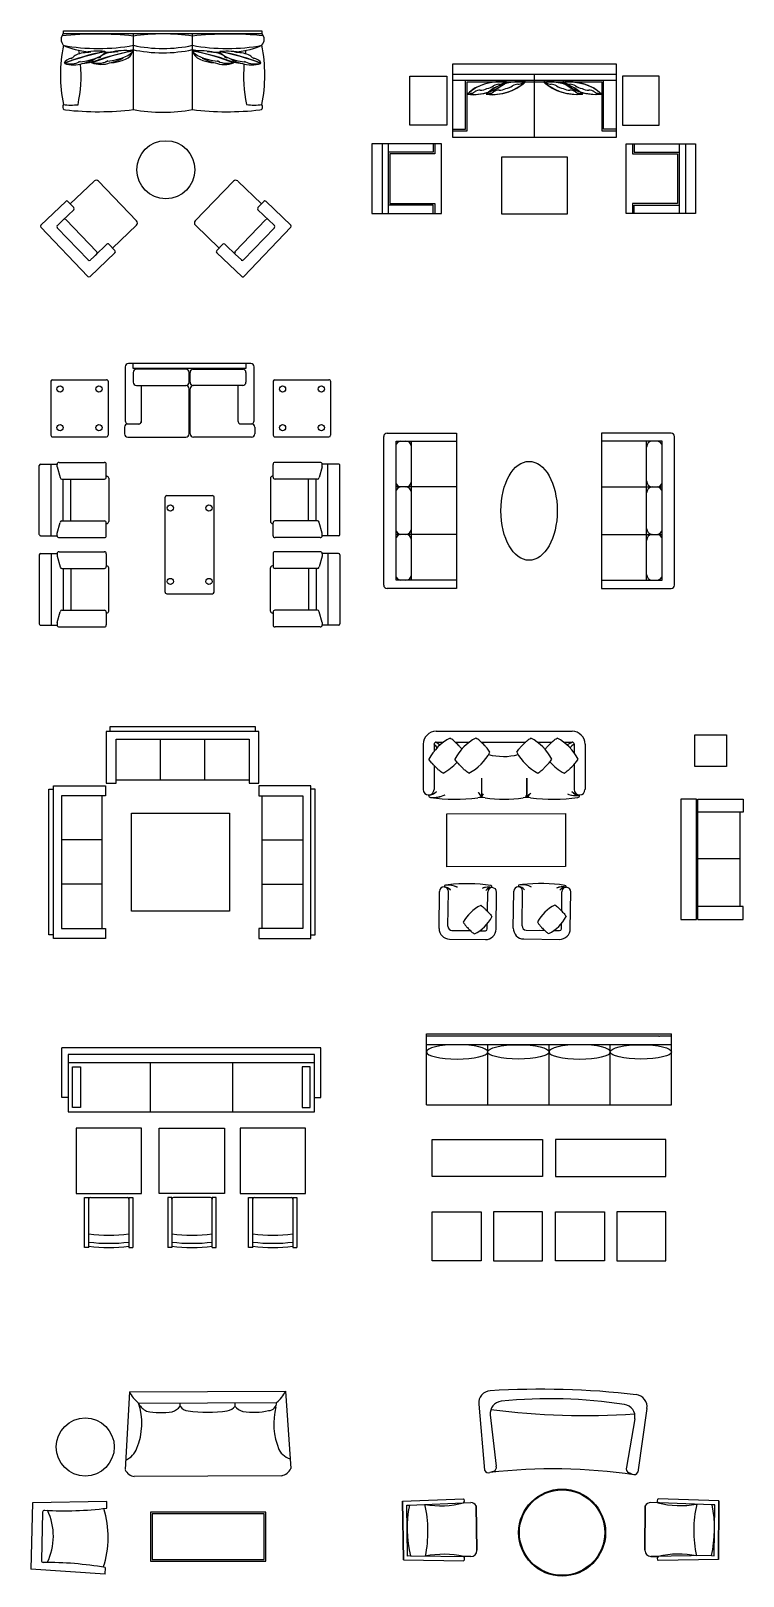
# Model space of a CAD drawing. Header units: inches. Extents: x 1459 to 26163, y -1346 to 19278.
# Drawn here: x 1459 to 10173, y 338 to 19237 of the extents above; entities that cross this region are included whole.
import ezdxf

# ---------------------------------------------------------------- set-up
doc = ezdxf.new("R2010")
doc.units = ezdxf.units.IN
doc.header["$MEASUREMENT"] = 0
doc.layers.add('freecads.com', color=7, linetype='Continuous')

msp = doc.modelspace()

# ---------------------------------------------------------------- linework, layer by layer
at = {"layer": 'freecads.com'}
for p, q in [((1856, 19237), (4286, 19237)), ((1856, 19207), (1856, 19237)), ((1856, 19207), (4286, 19207)), ((2713, 18274), (2713, 19207)), ((3435, 18274), (3435, 19207)), ((4286, 19237), (4286, 19207)), ((6621, 17933), (6621, 18833)), ((6621, 18833), (8621, 18833)), ((8621, 18833), (8621, 17933)), ((6096, 18083), (6096, 18683)), ((6096, 18683), (6546, 18683)), ((6546, 18683), (6546, 18083)), ((6621, 18708), (8621, 18708)), ((6885, 18535), (6825, 18489)), ((7003, 18584), (6885, 18535)), ((7077, 18603), (7003, 18584)), ((7117, 18535), (7057, 18489)), ((7074, 18491), (7142, 18525)), ((7202, 18623), (7077, 18603)), ((7235, 18584), (7117, 18535)), ((7142, 18525), (7252, 18586)), ((7277, 18612), (7202, 18623)), ((7308, 18603), (7235, 18584)), ((7252, 18586), (7277, 18612)), ((7305, 18491), (7374, 18525)), ((7434, 18623), (7308, 18603)), ((7374, 18525), (7483, 18586)), ((7509, 18612), (7434, 18623)), ((7483, 18586), (7509, 18612)), ((9146, 18683), (8696, 18683)), ((8696, 18683), (8696, 18083)), ((9146, 18683), (8696, 18683)), ((8696, 18683), (8696, 18083)), ((9146, 18083), (9146, 18683)), ((9146, 18083), (9146, 18683)), ((6825, 18489), (6800, 18463)), ((6800, 18463), (6875, 18453)), ((6800, 18463), (6800, 18463)), ((6875, 18453), (7000, 18472)), ((7000, 18472), (7074, 18491)), ((7057, 18489), (7031, 18463)), ((7031, 18463), (7106, 18453)), ((7031, 18463), (7031, 18463)), ((7106, 18453), (7232, 18472)), ((7232, 18472), (7305, 18491)), ((6546, 18083), (6096, 18083)), ((8696, 18083), (9146, 18083)), ((8696, 18083), (9146, 18083)), ((6481, 17855), (5631, 17855)), ((5631, 17855), (5631, 17005)), ((6481, 17855), (5631, 17855)), ((5631, 17855), (5631, 17005)), ((5756, 17855), (5756, 17005)), ((6481, 17005), (6481, 17855)), ((6481, 17005), (6481, 17855)), ((8621, 17933), (6621, 17933)), ((8741, 17005), (8741, 17855)), ((8741, 17855), (9591, 17855)), ((9466, 17855), (9466, 17005)), ((9591, 17855), (9591, 17005)), ((7222, 16996), (7222, 17696)), ((7222, 17696), (8022, 17696)), ((8022, 17696), (8022, 16996)), ((1940, 17121), (2232, 17401)), ((2751, 16914), (2285, 17400)), ((3469, 16914), (3936, 17400)), ((4280, 17121), (3989, 17401)), ((1581, 16860), (1885, 17152)), ((1847, 16918), (1984, 17049)), ((1984, 17075), (1911, 17152)), ((4236, 17075), (4310, 17152)), ((4374, 16918), (4237, 17049)), ((4640, 16860), (4336, 17152)), ((2157, 16233), (1580, 16835)), ((2161, 16435), (1782, 16830)), ((1783, 16856), (1859, 16930)), ((2264, 16534), (1885, 16929)), ((2458, 16581), (2750, 16860)), ((3762, 16581), (3471, 16860)), ((3956, 16534), (4335, 16929)), ((4060, 16435), (4438, 16830)), ((4064, 16233), (4641, 16835)), ((4438, 16856), (4361, 16930)), ((5631, 17005), (6481, 17005)), ((5631, 17005), (6481, 17005)), ((8022, 16996), (7222, 16996)), ((9591, 17005), (8741, 17005)), ((2183, 16232), (2487, 16524)), ((2187, 16435), (2264, 16508)), ((2245, 16490), (2388, 16627)), ((2488, 16550), (2414, 16627)), ((3733, 16550), (3807, 16627)), ((4038, 16232), (3734, 16524)), ((3976, 16490), (3832, 16627)), ((4034, 16435), (3957, 16508)), ((2612, 15129), (2612, 14469)), ((4150, 15169), (2652, 15169)), ((2712, 15109), (2712, 15169)), ((4090, 15169), (4090, 15109)), ((4190, 14469), (4190, 15129)), ((1704, 14951), (1704, 14291)), ((1724, 14971), (2384, 14971)), ((2404, 14951), (2404, 14291)), ((4090, 15109), (2712, 15109)), ((2712, 15059), (2712, 14939)), ((3355, 15099), (2752, 15099)), ((3395, 14939), (3395, 15059)), ((3406, 14939), (3406, 15059)), ((3446, 15099), (4050, 15099)), ((4090, 15059), (4090, 14939)), ((4425, 14951), (4425, 14291)), ((4445, 14971), (5105, 14971)), ((5125, 14951), (5125, 14291)), ((2752, 14899), (3355, 14899)), ((2812, 14469), (2812, 14899)), ((3396, 14309), (3396, 14859)), ((3407, 14309), (3407, 14859)), ((4050, 14899), (3446, 14899)), ((3990, 14899), (3990, 14469)), ((2606, 14389), (2606, 14309)), ((2652, 14429), (2772, 14429)), ((4030, 14429), (4150, 14429)), ((4197, 14389), (4197, 14309)), ((1724, 14271), (2384, 14271)), ((2646, 14269), (3356, 14269)), ((4157, 14269), (3447, 14269)), ((4445, 14271), (5105, 14271)), ((5776, 12457), (5776, 14277)), ((5816, 14317), (6666, 14317)), ((5926, 12517), (5926, 14220)), ((5926, 14220), (6666, 14220)), ((6116, 12517), (6116, 14220)), ((6666, 14317), (6666, 12417)), ((9292, 14317), (8442, 14317)), ((8442, 14317), (8442, 12417)), ((9182, 14220), (8442, 14220)), ((8992, 12517), (8992, 14220)), ((9182, 12517), (9182, 14220)), ((9332, 12457), (9332, 14277)), ((1562, 13078), (1562, 13923)), ((1578, 13939), (1780, 13939)), ((1709, 13062), (1709, 13939)), ((1780, 13904), (1780, 13935)), ((1780, 13904), (1816, 13773)), ((1804, 13959), (2358, 13959)), ((2381, 13779), (2381, 13935)), ((4422, 13779), (4422, 13935)), ((4999, 13959), (4444, 13959)), ((5023, 13904), (4987, 13773)), ((5224, 13939), (5022, 13939)), ((5023, 13904), (5023, 13935)), ((5094, 13062), (5094, 13939)), ((5240, 13078), (5240, 13923)), ((1839, 13755), (2358, 13755)), ((1853, 13244), (1853, 13755)), ((1946, 13244), (1946, 13755)), ((2381, 13789), (2390, 13789)), ((2412, 13765), (2412, 13236)), ((4390, 13765), (4390, 13236)), ((4422, 13789), (4412, 13789)), ((4964, 13755), (4444, 13755)), ((4857, 13244), (4857, 13755)), ((4950, 13244), (4950, 13755)), ((6666, 13659), (5926, 13659)), ((8442, 13659), (9182, 13659)), ((3101, 12373), (3101, 13533)), ((3121, 13553), (3681, 13553)), ((3701, 12373), (3701, 13533)), ((1839, 13244), (2358, 13244)), ((4964, 13244), (4444, 13244)), ((1578, 13062), (1780, 13062)), ((1780, 13095), (1816, 13226)), ((1780, 13062), (1780, 13095)), ((1780, 13063), (1780, 13095)), ((2381, 13063), (2381, 13220)), ((2381, 13212), (2388, 13212)), ((4422, 13212), (4414, 13212)), ((4422, 13063), (4422, 13220)), ((5023, 13095), (4987, 13226)), ((5023, 13062), (5023, 13095)), ((5023, 13063), (5023, 13095)), ((5224, 13062), (5023, 13062)), ((6666, 13079), (5926, 13079)), ((8442, 13079), (9182, 13079)), ((1804, 13039), (2358, 13039)), ((1804, 12867), (2358, 12867)), ((4999, 13039), (4444, 13039)), ((4999, 12867), (4444, 12867)), ((1562, 12828), (1562, 11983)), ((1578, 12844), (1780, 12844)), ((1709, 12844), (1709, 11967)), ((1780, 12844), (1780, 12811)), ((1780, 12843), (1780, 12811)), ((1780, 12811), (1816, 12680)), ((2381, 12843), (2381, 12686)), ((2381, 12694), (2388, 12694)), ((2412, 12140), (2412, 12670)), ((4390, 12140), (4390, 12670)), ((4422, 12694), (4414, 12694)), ((4422, 12843), (4422, 12686)), ((5023, 12811), (4987, 12680)), ((5023, 12844), (5023, 12811)), ((5224, 12844), (5023, 12844)), ((5023, 12843), (5023, 12811)), ((5094, 12844), (5094, 11967)), ((5240, 12828), (5240, 11983)), ((1839, 12662), (2358, 12662)), ((1853, 12662), (1853, 12151)), ((1946, 12662), (1946, 12151)), ((4964, 12662), (4444, 12662)), ((4857, 12662), (4857, 12151)), ((4950, 12662), (4950, 12151)), ((6666, 12517), (5926, 12517)), ((8442, 12517), (9182, 12517)), ((3121, 12353), (3681, 12353)), ((6666, 12417), (5816, 12417)), ((8442, 12417), (9292, 12417)), ((1780, 12002), (1816, 12133)), ((1839, 12151), (2358, 12151)), ((2381, 12127), (2381, 11971)), ((2381, 12117), (2390, 12117)), ((4422, 12117), (4412, 12117)), ((4422, 12127), (4422, 11971)), ((4964, 12151), (4444, 12151)), ((5023, 12002), (4987, 12133)), ((1578, 11967), (1780, 11967)), ((1780, 12002), (1780, 11971)), ((1804, 11947), (2358, 11947)), ((4999, 11947), (4444, 11947)), ((5224, 11967), (5022, 11967)), ((5023, 12002), (5023, 11971)), ((2382, 10670), (2382, 10036)), ((4249, 10670), (2382, 10670)), ((4206, 10726), (2425, 10726)), ((2425, 10726), (2425, 10670)), ((4206, 10670), (4206, 10726)), ((4249, 10036), (4249, 10670)), ((6418, 10671), (8080, 10671)), ((9581, 10628), (9970, 10628)), ((9581, 10240), (9581, 10628)), ((9970, 10628), (9970, 10240)), ((2503, 10036), (2503, 10574)), ((2503, 10574), (4128, 10574)), ((3045, 10074), (3045, 10574)), ((3587, 10074), (3587, 10574)), ((4128, 10574), (4128, 10036)), ((6259, 10512), (6259, 9958)), ((6392, 10512), (6392, 10425)), ((6418, 10538), (6509, 10538)), ((6649, 10538), (6826, 10538)), ((6966, 10538), (7513, 10538)), ((6971, 10538), (6971, 10533)), ((6971, 10533), (6971, 10538)), ((7653, 10538), (7836, 10538)), ((7975, 10538), (8080, 10538)), ((8106, 10512), (8106, 10407)), ((8239, 10512), (8239, 9958)), ((6392, 10254), (6392, 9958)), ((8106, 10268), (8106, 9958)), ((9970, 10240), (9581, 10240)), ((2382, 10036), (2503, 10036)), ((4128, 10074), (2503, 10074)), ((4128, 10036), (4249, 10036)), ((6971, 10097), (6971, 9865)), ((6971, 10097), (6974, 9893)), ((7527, 10097), (7527, 9862)), ((7528, 9888), (7527, 10097)), ((1680, 8180), (1680, 9961)), ((1680, 9961), (1736, 9961)), ((1736, 10004), (2370, 10004)), ((1736, 8137), (1736, 10004)), ((2370, 9883), (1832, 9883)), ((1832, 9883), (1832, 8258)), ((2332, 8258), (2332, 9883)), ((2370, 10004), (2370, 9883)), ((4883, 10004), (4248, 10004)), ((4248, 10004), (4248, 9883)), ((4248, 9883), (4787, 9883)), ((4287, 8258), (4287, 9883)), ((4787, 9883), (4787, 8258)), ((4883, 8137), (4883, 10004)), ((4939, 9961), (4883, 9961)), ((4939, 8180), (4939, 9961)), ((6325, 9892), (6325, 9888)), ((6325, 9892), (6325, 9888)), ((6933, 9923), (6936, 9918)), ((6974, 9893), (6972, 9867)), ((7527, 9862), (7528, 9888)), ((7531, 9865), (7527, 9862)), ((8172, 9892), (8172, 9888)), ((9604, 9842), (9409, 9842)), ((9409, 9842), (9409, 8369)), ((9604, 8369), (9604, 9842)), ((9618, 8369), (9618, 9842)), ((9618, 9842), (10173, 9842)), ((10173, 9842), (10173, 9682)), ((2690, 8470), (2690, 9670)), ((2690, 9670), (3890, 9670)), ((3890, 9670), (3890, 8470)), ((6548, 9663), (7998, 9666)), ((6548, 9013), (6548, 9663)), ((7998, 9666), (7998, 9016)), ((10173, 9682), (9618, 9682)), ((10138, 8529), (10138, 9682)), ((2332, 9341), (1832, 9341)), ((4287, 9341), (4787, 9341)), ((10138, 9112), (9618, 9112)), ((7998, 9016), (6548, 9013)), ((2332, 8799), (1832, 8799)), ((4287, 8799), (4787, 8799)), ((6453, 8260), (6459, 8712)), ((6514, 8766), (6514, 8769)), ((6514, 8766), (6514, 8769)), ((6562, 8286), (6568, 8711)), ((6644, 8776), (6645, 8776)), ((7045, 8468), (7048, 8705)), ((7103, 8758), (7103, 8761)), ((7151, 8250), (7157, 8703)), ((7360, 8263), (7366, 8716)), ((7421, 8770), (7421, 8773)), ((7421, 8770), (7421, 8773)), ((7469, 8290), (7475, 8715)), ((7551, 8779), (7552, 8780)), ((7953, 8472), (7956, 8708)), ((8011, 8762), (8011, 8765)), ((8058, 8254), (8064, 8707)), ((10173, 8529), (9618, 8529)), ((10173, 8369), (10173, 8529)), ((3890, 8470), (2690, 8470)), ((7042, 8252), (7043, 8316)), ((7950, 8256), (7951, 8320)), ((9409, 8369), (9604, 8369)), ((9618, 8369), (10173, 8369)), ((1736, 8180), (1680, 8180)), ((2370, 8137), (1736, 8137)), ((1832, 8258), (2370, 8258)), ((2370, 8258), (2370, 8137)), ((4787, 8258), (4248, 8258)), ((4248, 8258), (4248, 8137)), ((4248, 8137), (4883, 8137)), ((4883, 8180), (4939, 8180)), ((6582, 8128), (7019, 8122)), ((6611, 8236), (6837, 8233)), ((6772, 8234), (6837, 8233)), ((6951, 8231), (7020, 8230)), ((7489, 8131), (7926, 8125)), ((7519, 8239), (7745, 8236)), ((7679, 8237), (7745, 8236)), ((7859, 8235), (7927, 8234)), ((6298, 6972), (9298, 6972)), ((6298, 6972), (9278, 6972)), ((6298, 6102), (6298, 6972)), ((9143, 6942), (6298, 6942)), ((6298, 6942), (6303, 6942)), ((6298, 6942), (6303, 6942)), ((6298, 6102), (6298, 6942)), ((9298, 6837), (6298, 6837)), ((9143, 6942), (6303, 6942)), ((9143, 6837), (6303, 6837)), ((7048, 6102), (7048, 6837)), ((7798, 6102), (7798, 6837)), ((8548, 6102), (8548, 6837)), ((9143, 6942), (9148, 6942)), ((9143, 6942), (9148, 6942)), ((9298, 6942), (9148, 6942)), ((9298, 6942), (9148, 6942)), ((9298, 6102), (9298, 6972)), ((9298, 6102), (9298, 6942)), ((5007, 6798), (1837, 6798)), ((1837, 6193), (1837, 6798)), ((4927, 6718), (1917, 6718)), ((1917, 6718), (1917, 6018)), ((1917, 6618), (4927, 6618)), ((2920, 6618), (2920, 6018)), ((3924, 6618), (3924, 6018)), ((4927, 6018), (4927, 6718)), ((5007, 6193), (5007, 6798)), ((1967, 6068), (1967, 6568)), ((1967, 6568), (2067, 6568)), ((2067, 6568), (2067, 6068)), ((4777, 6568), (4777, 6068)), ((4877, 6568), (4777, 6568)), ((4877, 6068), (4877, 6568)), ((1917, 6193), (1837, 6193)), ((2067, 6068), (1967, 6068)), ((4777, 6068), (4877, 6068)), ((4927, 6193), (5007, 6193)), ((6298, 6102), (9298, 6102)), ((6303, 6102), (6298, 6102)), ((6303, 6102), (6298, 6102)), ((6303, 6102), (9143, 6102)), ((1917, 6018), (4927, 6018)), ((2812, 5818), (2012, 5818)), ((2012, 5818), (2012, 5018)), ((2812, 5018), (2812, 5818)), ((3029, 5818), (3829, 5818)), ((3029, 5018), (3029, 5818)), ((3829, 5818), (3829, 5018)), ((4819, 5818), (4019, 5818)), ((4019, 5818), (4019, 5018)), ((4819, 5018), (4819, 5818)), ((2012, 5018), (2812, 5018)), ((2116, 4358), (2116, 4968)), ((2116, 4968), (2166, 4968)), ((2166, 4968), (2166, 4949)), ((2166, 4358), (2166, 4968)), ((2187, 4968), (2635, 4968)), ((2656, 4949), (2656, 4968)), ((2656, 4968), (2656, 4358)), ((2656, 4968), (2706, 4968)), ((2706, 4968), (2706, 4358)), ((3829, 5018), (3029, 5018)), ((3135, 4968), (3135, 4358)), ((3185, 4968), (3135, 4968)), ((3185, 4949), (3185, 4968)), ((3185, 4968), (3185, 4358)), ((3654, 4968), (3206, 4968)), ((3675, 4968), (3675, 4949)), ((3675, 4358), (3675, 4968)), ((3725, 4968), (3675, 4968)), ((3725, 4358), (3725, 4968)), ((4019, 5018), (4819, 5018)), ((4123, 4358), (4123, 4968)), ((4123, 4968), (4173, 4968)), ((4173, 4968), (4173, 4949)), ((4173, 4358), (4173, 4968)), ((4193, 4968), (4642, 4968)), ((4663, 4949), (4663, 4968)), ((4663, 4968), (4663, 4358)), ((4663, 4968), (4713, 4968)), ((4713, 4968), (4713, 4358)), ((6369, 4793), (6969, 4793)), ((6369, 4193), (6369, 4793)), ((6969, 4793), (6969, 4193)), ((7119, 4793), (7119, 4193)), ((7719, 4793), (7119, 4793)), ((7719, 4193), (7719, 4793)), ((7877, 4793), (8477, 4793)), ((7877, 4193), (7877, 4793)), ((8477, 4793), (8477, 4193)), ((8627, 4793), (8627, 4193)), ((9227, 4793), (8627, 4793)), ((9227, 4193), (9227, 4793)), ((2166, 4358), (2116, 4358)), ((2656, 4358), (2706, 4358)), ((3185, 4358), (3135, 4358)), ((3675, 4358), (3725, 4358)), ((4173, 4358), (4123, 4358)), ((4663, 4358), (4713, 4358)), ((6969, 4193), (6369, 4193)), ((7119, 4193), (7719, 4193)), ((8477, 4193), (7877, 4193)), ((8627, 4193), (9227, 4193)), ((2664, 2593), (2612, 1640)), ((2664, 2593), (4576, 2601)), ((2775, 2455), (4465, 2462)), ((4576, 2601), (4639, 1653)), ((6938, 2441), (7010, 1634)), ((7080, 2310), (7152, 1684)), ((8996, 2387), (8884, 1608)), ((8848, 2262), (8745, 1669)), ((4528, 1565), (2718, 1558)), ((7119, 1618), (7073, 1605)), ((1479, 1234), (1459, 422)), ((2390, 1250), (1479, 1234)), ((2388, 1169), (2390, 1250)), ((6007, 1254), (6751, 1284)), ((6017, 535), (6007, 1254)), ((6007, 1254), (6017, 535)), ((6067, 583), (6058, 1207)), ((6058, 1207), (6089, 1207)), ((6089, 1207), (6841, 1238)), ((6908, 1199), (6916, 654)), ((6916, 654), (6908, 1199)), ((8976, 1199), (8971, 654)), ((8971, 654), (8976, 1199)), ((9795, 1211), (9043, 1238)), ((9877, 1258), (9133, 1285)), ((9826, 1211), (9795, 1211)), ((9820, 587), (9826, 1211)), ((9870, 539), (9877, 1258)), ((9877, 1258), (9870, 539)), ((1601, 1120), (1587, 530)), ((4332, 1121), (2922, 1121)), ((2922, 1121), (2922, 521)), ((4312, 1101), (2942, 1101)), ((2942, 1101), (2942, 541)), ((4312, 541), (4312, 1101)), ((4332, 521), (4332, 1121)), ((6102, 584), (6067, 583)), ((6102, 584), (6843, 576)), ((6842, 577), (6755, 576)), ((9785, 588), (9044, 576)), ((9045, 578), (9133, 577)), ((9785, 588), (9820, 587)), ((2368, 361), (1459, 422)), ((2368, 361), (2370, 442)), ((2922, 521), (4332, 521)), ((2942, 541), (4312, 541)), ((6017, 535), (6754, 526)), ((9870, 539), (9134, 527))]:
    msp.add_line(p, q, dxfattribs=at)
at = {"layer": 'freecads.com', "extrusion": (0, 0, -1)}
for p, q in [((6621, 17933), (6621, 18833)), ((6621, 18833), (8621, 18833)), ((8621, 18833), (8621, 17933)), ((6096, 18083), (6096, 18683)), ((6096, 18683), (6546, 18683)), ((6546, 18683), (6546, 18083)), ((7732, 18612), (7808, 18623)), ((7758, 18586), (7732, 18612)), ((7867, 18525), (7758, 18586)), ((7808, 18623), (7933, 18603)), ((7936, 18491), (7867, 18525)), ((7933, 18603), (8006, 18584)), ((7964, 18612), (8039, 18623)), ((7989, 18586), (7964, 18612)), ((8099, 18525), (7989, 18586)), ((8006, 18584), (8124, 18535)), ((8039, 18623), (8164, 18603)), ((8167, 18491), (8099, 18525)), ((8124, 18535), (8185, 18489)), ((8164, 18603), (8238, 18584)), ((8238, 18584), (8356, 18535)), ((8356, 18535), (8416, 18489)), ((8009, 18472), (7936, 18491)), ((8135, 18453), (8009, 18472)), ((8210, 18463), (8135, 18453)), ((8241, 18472), (8167, 18491)), ((8185, 18489), (8210, 18463)), ((8210, 18463), (8210, 18463)), ((8366, 18453), (8241, 18472)), ((8441, 18463), (8366, 18453)), ((8416, 18489), (8441, 18463)), ((8441, 18463), (8441, 18463)), ((6546, 18083), (6096, 18083)), ((8621, 17933), (6621, 17933)), ((8741, 17005), (8741, 17855)), ((8741, 17855), (9591, 17855)), ((9591, 17855), (9591, 17005)), ((9591, 17005), (8741, 17005))]:
    msp.add_line(p, q, dxfattribs=at)
at = {"layer": 'freecads.com', "ltscale": 150}
for p, q in [((6621, 18633), (8621, 18633)), ((6776, 18033), (6776, 18633)), ((6796, 18013), (6796, 18613)), ((6796, 18613), (8446, 18613)), ((7621, 17933), (7621, 18708)), ((8446, 18613), (8446, 18013)), ((8466, 18033), (8466, 18633)), ((6621, 18033), (6776, 18033)), ((6621, 18013), (6796, 18013)), ((8446, 18013), (8621, 18013)), ((8621, 18033), (8466, 18033)), ((5831, 17855), (5831, 17005)), ((6381, 17855), (6381, 17755)), ((6401, 17855), (6401, 17735)), ((8821, 17855), (8821, 17735)), ((8841, 17855), (8841, 17755)), ((9391, 17855), (9391, 17005)), ((6381, 17755), (5831, 17755)), ((6401, 17735), (5851, 17735)), ((5851, 17735), (5851, 17125)), ((8821, 17735), (9371, 17735)), ((8841, 17755), (9391, 17755)), ((9371, 17735), (9371, 17125)), ((6381, 17105), (5831, 17105)), ((5851, 17125), (6401, 17125)), ((6381, 17005), (6381, 17105)), ((6401, 17125), (6401, 17005)), ((9371, 17125), (8821, 17125)), ((8821, 17125), (8821, 17005)), ((8841, 17005), (8841, 17105)), ((8841, 17105), (9391, 17105))]:
    msp.add_line(p, q, dxfattribs=at)
at = {"layer": 'freecads.com', "ltscale": 5}
for p, q in [((7222, 17696), (8022, 17696)), ((7222, 16996), (7222, 17696)), ((8022, 17696), (8022, 16996)), ((8022, 16996), (7222, 16996))]:
    msp.add_line(p, q, dxfattribs=at)
at = {"layer": 'freecads.com', "ltscale": 0.3}
for p, q in [((6369, 5677), (7719, 5677)), ((6369, 5227), (6369, 5677)), ((7719, 5677), (7719, 5227)), ((7877, 5677), (7877, 5227)), ((9227, 5677), (7877, 5677)), ((9227, 5227), (9227, 5677)), ((7719, 5227), (6369, 5227)), ((7877, 5227), (9227, 5227))]:
    msp.add_line(p, q, dxfattribs=at)
at = {"layer": 'freecads.com'}
for points in [[(6887, 8192, 0.15196), (7100, 8400, 0.15196)], [(7794, 8196, 0.15196), (8008, 8404, 0.15196)]]:
    msp.add_lwpolyline(points, format="xyb", dxfattribs=at)
at = {"layer": 'freecads.com', "flags": 128}
for points in [[(3958, 2417), (3958, 2459)], [(3285, 2415), (3285, 2457)]]:
    msp.add_lwpolyline(points, dxfattribs=at)
at = {"layer": 'freecads.com'}
for centre, radius in [((3110, 17539), 355), ((1816, 14856), 38), ((2291, 14856), 38), ((4538, 14856), 38), ((5013, 14856), 38), ((1816, 14385), 38), ((2291, 14385), 38), ((4538, 14385), 38), ((5013, 14385), 38), ((3166, 13402), 38), ((3637, 13402), 38), ((3166, 12503), 38), ((3637, 12503), 38), ((2124, 1917), 355), ((7958, 870), 532), ((7958, 870), 522)]:
    msp.add_circle(centre, radius, dxfattribs=at)
for centre, radius, start, end in [((7198, 18025), 592, 82.3205, 132.2678), ((6876, 19051), 592, 262.5652, 312.5126), ((6961, 18666), 154, 268.2596, 300.4389), ((7430, 18025), 592, 82.3205, 132.2678), ((7108, 19051), 592, 262.5652, 312.5126), ((7026, 18687), 154, 274.6855, 306.8649), ((7189, 18457), 128, 91.3491, 123.484), ((7188, 18678), 93.4, 268.7508, 306.0823), ((7192, 18666), 154, 268.2596, 300.4389), ((7266, 18584), 29.7, 73.7058, 141.1273), ((7258, 18687), 154, 274.6855, 306.8649), ((7421, 18457), 128, 91.3491, 123.484), ((7420, 18678), 93.4, 268.7508, 306.0823), ((7498, 18584), 29.7, 73.7058, 141.1273), ((7812, 18025), 592, 47.7322, 97.6795), ((8133, 19051), 592, 227.4874, 277.4348), ((7743, 18584), 29.7, 38.8727, 106.2942), ((7821, 18678), 93.4, 233.9177, 271.2492), ((7820, 18457), 128, 56.516, 88.6509), ((7983, 18687), 154, 233.1351, 265.3145), ((8043, 18025), 592, 47.7322, 97.6795), ((8365, 19051), 592, 227.4874, 277.4348), ((7975, 18584), 29.7, 38.8727, 106.2942), ((8049, 18666), 154, 239.5611, 271.7404), ((8053, 18678), 93.4, 233.9177, 271.2492), ((8052, 18457), 128, 56.516, 88.6509), ((8215, 18687), 154, 233.1351, 265.3145), ((8280, 18666), 154, 239.5611, 271.7404), ((6823, 18444), 29.7, 73.9971, 141.4187), ((6833, 18566), 93.4, 269.0421, 306.3737), ((6960, 18384), 128, 91.6405, 123.7753), ((7055, 18444), 29.7, 73.9971, 141.4187), ((7065, 18566), 93.4, 269.0421, 306.3737), ((7191, 18384), 128, 91.6405, 123.7753), ((8050, 18384), 128, 56.2247, 88.3595), ((8176, 18566), 93.4, 233.6263, 270.9579), ((8186, 18444), 29.7, 38.5813, 106.0029), ((8281, 18384), 128, 56.2247, 88.3595), ((8408, 18566), 93.4, 233.6263, 270.9579), ((8418, 18444), 29.7, 38.5813, 106.0029), ((2258, 17374), 37.6, 43.7938, 133.7938), ((3963, 17374), 37.6, 46.2062, 136.2062), ((1898, 17139), 18.3, 43.7938, 133.7938), ((1971, 17062), 18.3, 313.7938, 43.7938), ((4249, 17062), 18.3, 136.2062, 226.2062), ((4323, 17139), 18.3, 46.2062, 136.2062), ((1593, 16847), 18.3, 133.7938, 223.7938), ((1795, 16843), 18.3, 133.7938, 223.7938), ((1872, 16916), 18.3, 43.7938, 133.7938), ((2724, 16888), 37.6, 313.7938, 43.7938), ((3497, 16888), 37.6, 136.2062, 226.2062), ((4349, 16916), 18.3, 46.2062, 136.2062), ((4425, 16843), 18.3, 316.2062, 46.2062), ((4627, 16847), 18.3, 316.2062, 46.2062), ((2401, 16614), 18.3, 43.7938, 133.7938), ((3820, 16614), 18.3, 46.2062, 136.2062), ((2251, 16521), 18.3, 313.7938, 43.7938), ((2474, 16537), 18.3, 313.7938, 43.7938), ((3746, 16537), 18.3, 136.2062, 226.2062), ((3970, 16521), 18.3, 136.2062, 226.2062), ((2174, 16448), 18.3, 223.7938, 313.7938), ((4046, 16448), 18.3, 226.2062, 316.2062), ((2170, 16246), 18.3, 223.7938, 313.7938), ((4051, 16246), 18.3, 226.2062, 316.2062), ((2652, 15129), 40, 89.9991, 179.9991), ((4150, 15129), 40, 359.9991, 89.9991), ((1724, 14951), 20, 90.0002, 180.0002), ((2384, 14951), 20, 0.0002, 90.0002), ((2752, 15059), 40, 89.9991, 179.9991), ((2752, 14939), 40, 179.9991, 269.9991), ((3355, 15059), 40, 359.9991, 89.9991), ((3355, 14939), 40, 269.9991, 359.9991), ((3446, 15059), 40, 89.9991, 179.9991), ((3446, 14939), 40, 179.9991, 269.9991), ((4050, 15059), 40, 359.9991, 89.9991), ((4050, 14939), 40, 269.9991, 359.9991), ((4445, 14951), 20, 90.0002, 180.0002), ((5105, 14951), 20, 0.0002, 90.0002), ((3356, 14859), 40, 359.9991, 89.9991), ((3447, 14859), 40, 89.9991, 179.9991), ((2646, 14389), 40, 89.9991, 179.9991), ((2652, 14469), 40, 179.9991, 269.9991), ((2772, 14469), 40, 269.9991, 359.9991), ((2775, 14466), 37.8, 276.9388, 1.6394), ((4030, 14469), 40, 179.9991, 269.9991), ((4150, 14469), 40, 269.9991, 359.9991), ((4157, 14389), 40, 359.9991, 89.9991), ((1724, 14291), 20, 180.0002, 270.0002), ((2384, 14291), 20, 270.0002, 0.0002), ((2646, 14309), 40, 179.9991, 269.9991), ((3356, 14309), 40, 269.9991, 359.9991), ((3447, 14309), 40, 179.9991, 269.9991), ((4157, 14309), 40, 269.9991, 359.9991), ((4445, 14291), 20, 180.0002, 270.0002), ((5105, 14291), 20, 270.0002, 0.0002), ((5816, 14277), 40, 90, 180), ((5997, 14148), 74.4, 104.4183, 163.9712), ((6043, 14147), 73, 359.8098, 86.8641), ((9065, 14147), 73, 93.1359, 180.1902), ((9111, 14148), 74.4, 16.0288, 75.5817), ((9292, 14277), 40, 0, 90), ((1578, 13923), 16, 89.9998, 179.9998), ((1804, 13935), 24, 89.9998, 179.9998), ((2357, 13935), 24, 359.9998, 89.9998), ((4446, 13935), 24, 90.0002, 180.0002), ((4999, 13935), 24, 0.0002, 90.0002), ((5224, 13923), 16, 0.0002, 90.0002), ((1839, 13779), 24, 195.2641, 269.9998), ((2357, 13779), 24, 269.9998, 359.9998), ((2388, 13765), 24, 359.9998, 89.9998), ((4414, 13765), 24, 90.0002, 180.0002), ((4446, 13779), 24, 180.0002, 270.0002), ((4964, 13779), 24, 270.0002, 344.7359), ((5997, 13731), 74.4, 196.0288, 255.5817), ((5997, 13587), 74.4, 104.4183, 163.9712), ((6043, 13732), 73, 273.1359, 0.1902), ((6043, 13586), 73, 359.8098, 86.8641), ((9065, 13732), 73, 179.8098, 266.8641), ((9065, 13586), 73, 93.1359, 180.1902), ((9111, 13731), 74.4, 284.4183, 343.9712), ((9111, 13587), 74.4, 16.0288, 75.5817), ((3121, 13533), 20, 90.0002, 180.0002), ((3681, 13533), 20, 0.0002, 90.0002), ((1839, 13220), 24, 89.9998, 164.7355), ((2357, 13220), 24, 359.9998, 89.9998), ((2388, 13236), 24, 269.9998, 359.9998), ((4414, 13236), 24, 180.0002, 270.0002), ((4446, 13220), 24, 90.0002, 180.0002), ((4964, 13220), 24, 15.2645, 90.0002), ((1578, 13078), 16, 179.9998, 269.9998), ((1804, 13063), 24, 179.9998, 269.9998), ((2357, 13063), 24, 269.9998, 359.9998), ((4446, 13063), 24, 180.0002, 270.0002), ((4999, 13063), 24, 270.0002, 0.0002), ((5224, 13078), 16, 270.0002, 0.0002), ((5997, 13151), 74.4, 196.0288, 255.5817), ((5997, 13007), 74.4, 104.4183, 163.9712), ((6043, 13152), 73, 273.1359, 0.1902), ((6043, 13006), 73, 359.8098, 86.8641), ((9065, 13152), 73, 179.8098, 266.8641), ((9065, 13006), 73, 93.1359, 180.1902), ((9111, 13151), 74.4, 284.4183, 343.9712), ((9111, 13007), 74.4, 16.0288, 75.5817), ((1804, 12843), 24, 90.0002, 180.0002), ((2357, 12843), 24, 0.0002, 90.0002), ((4446, 12843), 24, 89.9998, 179.9998), ((4999, 12843), 24, 359.9998, 89.9998), ((1578, 12828), 16, 90.0002, 180.0002), ((1839, 12686), 24, 195.2645, 270.0002), ((2357, 12686), 24, 270.0002, 0.0002), ((2388, 12670), 24, 0.0002, 90.0002), ((4414, 12670), 24, 89.9998, 179.9998), ((4446, 12686), 24, 179.9998, 269.9998), ((4964, 12686), 24, 269.9998, 344.7355), ((5224, 12828), 16, 359.9998, 89.9998), ((5997, 12590), 74.4, 196.0288, 255.5817), ((6043, 12590), 73, 273.1359, 0.1902), ((9065, 12590), 73, 179.8098, 266.8641), ((9111, 12590), 74.4, 284.4183, 343.9712), ((3121, 12373), 20, 180.0002, 270.0002), ((3681, 12373), 20, 270.0002, 0.0002), ((5816, 12457), 40, 180, 270), ((9292, 12457), 40, 270, 0), ((1839, 12127), 24, 90.0002, 164.7359), ((2357, 12127), 24, 0.0002, 90.0002), ((2388, 12140), 24, 270.0002, 0.0002), ((4414, 12140), 24, 179.9998, 269.9998), ((4446, 12127), 24, 89.9998, 179.9998), ((4964, 12127), 24, 15.2641, 89.9998), ((1578, 11983), 16, 180.0002, 270.0002), ((1804, 11971), 24, 180.0002, 270.0002), ((2357, 11971), 24, 270.0002, 0.0002), ((4446, 11971), 24, 179.9998, 269.9998), ((4999, 11971), 24, 269.9998, 359.9998), ((5224, 11983), 16, 269.9998, 359.9998), ((6418, 10512), 159, 90, 180), ((6872, 10045), 613, 117.7162, 152.2785), ((7189, 10045), 613, 117.7162, 152.2785), ((7290, 10045), 613, 27.7215, 62.2838), ((7612, 10045), 613, 27.7215, 62.2838), ((8080, 10512), 159, 0, 90), ((6418, 10512), 26.5, 90, 180), ((6294, 10381), 163, 32.8858, 53.1405), ((6243, 10341), 226, 34.3907, 48.9977), ((6529, 10661), 165, 227.8008, 248.8405), ((6503, 10613), 113, 221.2959, 252.0795), ((6533, 10701), 613, 297.7162, 332.2785), ((6629, 10601), 348, 348.9445, 349.6347), ((6566, 10630), 415, 346.6295, 347.1931), ((7946, 10701), 613, 207.7215, 242.2838), ((6720, 12939), 2759, 298.0428, 299.5142), ((7665, 11214), 793, 296.3847, 301.5008), ((8146, 10419), 101, 113.4816, 152.3162), ((8151, 10414), 107, 114.579, 151.0471), ((8080, 10512), 26.5, 0, 90), ((6216, 10701), 613, 297.7162, 318.1549), ((7242, 11085), 722, 255.3349, 284.274), ((8268, 10701), 613, 221.4683, 242.2838), ((6325, 9958), 66.3, 180, 0), ((6325, 10019), 127, 270.0667, 319.0558), ((6330, 10008), 117, 267.7871, 321.3355), ((6352, 9888), 26.5, 180, 261.263), ((6379, 10198), 338, 264.757, 295.7575), ((6373, 10228), 367, 266.0154, 294.4991), ((6648, 11816), 1977, 261.263, 278.0844), ((6971, 9543), 318, 81.9156, 98.0844), ((6840, 9823), 137, 16.4836, 46.9001), ((6837, 9818), 141, 18.2275, 45.359), ((7083, 9833), 116, 142.0039, 165.5894), ((7249, 11231), 1392, 260.3616, 279.6384), ((7527, 9543), 318, 81.9156, 98.0844), ((7430, 9838), 99.3, 13.8443, 29.6644), ((7669, 9772), 168, 123.5615, 147.8354), ((7688, 9761), 188, 126.5051, 146.4171), ((7850, 11816), 1977, 261.9156, 278.737), ((8117, 10088), 204, 242.645, 285.6493), ((8116, 10097), 213, 248.8577, 285.1681), ((8168, 10008), 117, 218.6645, 272.2129), ((8173, 10019), 127, 220.9442, 269.9333), ((8172, 9958), 66.3, 180, 0), ((8146, 9888), 26.5, 278.737, 0), ((6513, 8712), 54.3, 359.2449, 179.2449), ((6536, 8769), 21.7, 97.9819, 179.2449), ((6512, 8662), 104, 40.1891, 89.1782), ((6516, 8671), 95.5, 37.9094, 91.4578), ((6554, 8515), 276, 63.4874, 94.4879), ((6550, 8491), 300, 64.7458, 93.2295), ((6789, 6860), 1946, 81.2504, 96.647), ((7056, 8598), 167, 73.5956, 116.5999), ((7055, 8591), 174, 74.0767, 110.3871), ((7098, 8663), 95.5, 87.0319, 140.5803), ((7102, 8655), 104, 89.3116, 138.3007), ((7103, 8704), 54.3, 359.2449, 179.2449), ((7082, 8762), 21.7, 359.2449, 80.5079), ((7421, 8715), 54.3, 359.2449, 179.2449), ((7443, 8773), 21.7, 97.9819, 179.2449), ((7420, 8666), 104, 40.1891, 89.1782), ((7424, 8674), 95.5, 37.9094, 91.4578), ((7462, 8518), 276, 63.4874, 94.4879), ((7457, 8494), 300, 64.7458, 93.2295), ((7697, 6863), 1946, 81.2504, 96.647), ((7963, 8602), 167, 73.5956, 116.5999), ((7963, 8594), 174, 74.0767, 110.3871), ((8006, 8667), 95.5, 87.0319, 140.5803), ((8009, 8658), 104, 89.3116, 138.3007), ((8010, 8708), 54.3, 359.2449, 179.2449), ((7989, 8765), 21.7, 359.2449, 80.5079), ((7189, 8095), 501, 116.9611, 151.463), ((8097, 8099), 501, 116.9611, 151.463), ((6583, 8258), 130, 179.2449, 269.2449), ((6612, 8286), 50, 179.2449, 269.2449), ((7021, 8252), 130, 269.2449, 359.2449), ((7020, 8253), 22.1, 269.2449, 359.2449), ((7491, 8261), 130, 179.2449, 269.2449), ((7519, 8289), 50, 179.2449, 269.2449), ((7928, 8256), 130, 269.2449, 359.2449), ((7928, 8256), 22.1, 269.2449, 359.2449), ((2187, 4947), 21.4, 91.5149, 174.3348), ((2635, 4947), 21.4, 5.6652, 88.4851), ((3206, 4947), 21.4, 91.5149, 174.3348), ((3654, 4947), 21.4, 5.6652, 88.4851), ((4194, 4947), 21.4, 91.5149, 174.3348), ((4641, 4947), 21.4, 5.6652, 88.4851), ((2411, 6516), 2008, 262.9929, 277.0071), ((2411, 6416), 2008, 262.9929, 277.0071), ((2411, 6366), 2008, 262.9929, 277.0071), ((3430, 6516), 2008, 262.9929, 277.0071), ((3430, 6416), 2008, 262.9929, 277.0071), ((3430, 6366), 2008, 262.9929, 277.0071), ((4418, 6516), 2008, 262.9929, 277.0071), ((4418, 6416), 2008, 262.9929, 277.0071), ((4418, 6366), 2008, 262.9929, 277.0071), ((3039, 2781), 420, 206.7035, 231.0958), ((4367, 2461), 98.3, 270.3944, 0.4354), ((4199, 2786), 420, 309.3839, 333.7762), ((7087, 2455), 150, 93.4935, 185.0656), ((7703, -7630), 10253, 83.4944, 93.4935), ((7229, 2327), 150, 95.9164, 186.554), ((7816, -3341), 5848, 81.0762, 95.9164), ((8848, 2408), 150, 351.7749, 83.4944), ((2028, 2203), 788, 337.6145, 18.6335), ((2980, 2567), 236, 211.6797, 243.2912), ((3051, 3219), 881, 258.376, 278.9788), ((3138, 2528), 186, 285.785, 322.4548), ((3391, 2486), 128, 213.9006, 266.1006), ((3615, 3900), 1559, 261.4066, 279.0731), ((3851, 2488), 128, 274.3791, 326.5791), ((4102, 2532), 186, 218.0249, 254.6947), ((4183, 3223), 881, 261.5009, 282.1037), ((5265, 2204), 834, 165.842, 202.3136), ((8233, 11227), 8926, 262.619, 273.9367), ((8700, 2288), 150, 350.1729, 81.0762), ((2524, 1987), 248, 292.4952, 340.096), ((4692, 1983), 220, 198.7269, 253.9165), ((2742, 1697), 142, 204.1143, 262.6256), ((4494, 1722), 160, 282.4219, 334.6276), ((7056, 1652), 50, 201.2769, 289.9837), ((7854, -5216), 6865, 81.7621, 96.5262), ((7102, 1667), 52.5, 289.8453, 18.1034), ((8794, 1650), 52.5, 158.8824, 247.1405), ((7973, -411), 2165, 67.002, 68.2959), ((8838, 1629), 50, 247.002, 335.7088), ((1626, 1119), 25, 88.5698, 178.5698), ((1870, 5365), 4228, 266.701, 277.0323), ((996, 827), 738, 334.0008, 25.3874), ((1248, 813), 1157, 341.4993, 17.6949), ((7543, 925), 1481, 169.0061, 193.311), ((4836, 885), 1481, 348.1689, 12.8557), ((6476, 2264), 1066, 259.5579, 285.0579), ((6730, 1258), 33.5, 314.1215, 50.4943), ((6842, 1163), 75, 28.8946, 90.8338), ((9042, 1163), 75, 89.4395, 151.3787), ((9154, 1259), 33.5, 129.779, 226.1518), ((9403, 2266), 1066, 255.2154, 280.7154), ((11050, 895), 1481, 167.4176, 192.1044), ((8342, 922), 1481, 346.9623, 11.2672), ((6508, -461), 1066, 76.6096, 102.1096), ((6732, 552), 33.5, 311.1732, 47.546), ((6841, 652), 75, 270.8338, 0.8338), ((9046, 653), 75, 179.4395, 269.4395), ((9156, 553), 33.5, 132.7273, 229.1001), ((9385, -459), 1066, 78.1637, 103.6637), ((1612, 530), 25, 178.5698, 268.5698), ((1643, -3723), 4228, 80.1073, 90.4386)]:
    msp.add_arc(centre, radius, start, end, dxfattribs=at)
for centre, major_axis, ratio, start_param, end_param in [((2420, 19134), (-591, 0), 0.416667, -0.302337, 0.302337), ((2260, 18468), (1753, 0), 0.416667, 1.309367, 1.813874), ((3074, 18732), (1110, 0), 0.42128, 1.239298, 1.902294), ((3885, 18479), (1727, 0), 0.416667, 1.325909, 1.834194), ((3722, 19134), (591, 0), 0.416667, -0.302337, 0.302337), ((12599, 18698), (-10778, 0), 0.416667, -0.080908, 0.080908), ((2268, 19200), (-531, 0), 0.416667, 0.681512, 1.396356), ((2284, 19443), (-1012, 0), 0.416667, 1.133648, 2.007945), ((3145, 18288), (-1844, 0), 0.416667, -1.133542, -0.805748), ((2045, 18840), (-177, 0), 0.416667, -1.133985, -0.040192), ((3150, 18286), (1844, 0), 0.416667, 2.007092, 2.336734), ((2557, 18703), (764, 0), 0.416667, 2.448219, 2.488272), ((2181, 18883), (-219, 0), 0.416667, -1.18097, -0.255821), ((1941, 19044), (459, 0), 0.416667, -1.360407, -0.397873), ((-8186, 18698), (10259, 0), 0.416667, 0.061365, 0.070475), ((2622, 17942), (2517, 0), 0.416667, 1.742108, 1.780601), ((2279, 18845), (346, 0), 0.416667, 1.318503, 2.121007), ((3480, 18295), (1844, 0), 0.416667, 2.008051, 2.335845), ((2379, 18846), (-177, 0), 0.416667, -1.133985, -0.040192), ((3485, 18293), (1844, 0), 0.416667, 2.007068, 2.335845), ((2892, 18710), (764, 0), 0.416667, 2.448219, 2.488272), ((2515, 18890), (-219, 0), 0.416667, -1.18097, -0.255821), ((2028, 18977), (337, 0), 0.416667, -0.159296, -0.047032), ((1987, 19015), (-393, 0), 0.416667, 2.8567, 2.929534), ((2365, 18981), (-6.79, 0), 0.416667, 2.971702, 4.547996), ((2368, 19288), (751, 0), 0.416667, -1.570761, -1.469089), ((2276, 19050), (459, 0), 0.416667, -1.360407, -0.397873), ((2363, 18983), (337, 0), 0.416667, -1.394088, -0.047032), ((2121, 19068), (614, 0), 0.416667, -1.058997, -0.706071), ((2957, 17949), (2517, 0), 0.416667, 1.742108, 1.780601), ((2614, 18852), (346, 0), 0.416667, 1.318503, 2.121007), ((2368, 19288), (751, 0), 0.416667, -1.212266, -1.095081), ((2321, 19022), (393, 0), 0.416667, -0.284892, -0.212059), ((2699, 18988), (6.67, 0), 0.416667, -0.188394, 1.424907), ((3070, 19293), (769, 0), 0.421221, 4.215957, 5.208173), ((3074, 19338), (-750, 0), 0.42128, 1.068199, 2.073394), ((3861, 19437), (998, 0), 0.416667, 4.271938, 5.15284), ((3774, 19277), (-724, 0), 0.416667, 1.086208, 1.205094), ((3446, 18988), (6.46, 0), 0.416667, 1.680859, 3.365814), ((3824, 19022), (-393, 0), 0.416667, 0.212059, 0.284892), ((2660, 18293), (1844, 0), 0.416667, 0.804886, 1.134573), ((3529, 18859), (327, 0), 0.416667, 1.00485, 1.83008), ((2665, 18295), (-1844, 0), 0.416667, 3.94734, 4.275143), ((3776, 18980), (-330, 0), 0.416667, 0.025443, 1.387686), ((3861, 19045), (447, 0), 0.416667, 3.521145, 4.496768), ((4009, 19054), (581, 0), 0.416667, 3.819294, 4.182118), ((3222, 18106), (-2138, 0), 0.416667, 4.484546, 4.526307), ((3774, 19277), (-724, 0), 0.416667, 1.458129, 1.57063), ((3621, 18885), (-230, 0), 0.416667, 3.438033, 4.340091), ((3779, 18981), (8.55, 0), 0.416667, 1.924506, 3.122166), ((4155, 19015), (-393, 0), 0.416667, 0.212059, 0.284892), ((2991, 18286), (1844, 0), 0.416667, 0.804872, 1.134261), ((3860, 18852), (327, 0), 0.416667, 1.00485, 1.83008), ((2996, 18288), (-1844, 0), 0.416667, 3.94734, 4.275143), ((4107, 18974), (-330, 0), 0.416667, 0.025443, 0.140275), ((4193, 19038), (447, 0), 0.416667, 3.521145, 4.496768), ((3253, 18710), (-764, 0), 0.416667, 3.794913, 3.834967), ((3766, 18846), (177, 0), 0.416667, 0.040192, 1.133985), ((3553, 18100), (-2138, 0), 0.416667, 4.484546, 4.526307), ((3873, 19200), (-531, 0), 0.416667, 1.73862, 2.460081), ((3952, 18878), (-230, 0), 0.416667, 3.438033, 4.340091), ((14320, 18698), (10259, 0), 0.416667, 3.071466, 3.080228), ((4097, 18840), (-177, 0), 0.416667, 3.181785, 4.275578), ((3584, 18703), (-764, 0), 0.416667, 3.794913, 3.834967), ((-6457, 18698), (-10778, 0), 0.416667, 3.060685, 3.2225), ((1880, 18844), (11.9, 0), 0.416667, 3.332978, 4.743027), ((1982, 18882), (149, 0), 0.416667, 3.894681, 5.506274), ((1937, 18892), (141, 0), 0.416667, 4.290978, 5.856004), ((-8186, 18698), (-10259, 0), 0.416667, 3.056344, 3.173112), ((2028, 18977), (337, 0), 0.416667, -1.394088, -1.021462), ((1787, 19061), (614, 0), 0.416667, -1.058997, -0.780543), ((2214, 18850), (-11.8, 0), 0.416667, 0.186899, 1.605921), ((2316, 18889), (-149, 0), 0.416667, 0.753088, 2.364681), ((2272, 18899), (141, 0), 0.416667, 4.290978, 5.856004), ((3825, 18892), (158, 0), 0.416667, 3.943313, 5.504459), ((3871, 18903), (150, 0), 0.416667, 3.60706, 5.122092), ((4340, 19047), (581, 0), 0.416667, 3.922168, 4.182118), ((3931, 18850), (12.1, 0), 0.416667, 4.69328, 6.080272), ((4107, 18974), (-330, 0), 0.416667, 1.047523, 1.387686), ((4156, 18886), (-158, 0), 0.416667, 0.80172, 2.362867), ((14320, 18698), (-10259, 0), 0.416667, -0.031519, 0.085014), ((4202, 18896), (-150, 0), 0.416667, 0.465468, 1.980499), ((4262, 18844), (12, 0), 0.416667, 4.687253, 6.086298), ((3186, 18257), (-1337, 53), 0.200655, -0.09459, 0.090659), ((1950, 18459), (-311, 0), 0.416667, 1.263611, 1.851341), ((4192, 18459), (311, 0), 0.416667, 4.405204, 5.019574), ((2956, 18257), (1337, 52), 0.200706, -0.090685, 0.094609), ((1891, 18287), (38.1, 0), 0.416667, 3.224369, 4.440352), ((2284, 18874), (1501, 0), 0.416667, 4.440352, 5.001964), ((3074, 18614), (-883, 0), 0.42128, 1.149389, 1.992204), ((3861, 18864), (1478, 0), 0.416667, 4.420586, 4.986423), ((4251, 18287), (-38.1, 0), 0.416667, 1.84483, 3.058771)]:
    msp.add_ellipse(centre, major_axis=major_axis, ratio=ratio, start_param=start_param, end_param=end_param, dxfattribs=at)
for centre, major_axis, ratio in [((7554, 13367), (0, 605), 0.570248), ((7423, 6749), (-375, 0), 0.233866), ((8923, 6749), (-375, 0), 0.233866)]:
    msp.add_ellipse(centre, major_axis=major_axis, ratio=ratio, dxfattribs=at)
at = {"layer": 'freecads.com', "extrusion": (0, 0, -1)}
for centre in [(6673, 6749), (8173, 6749)]:
    msp.add_ellipse(centre, major_axis=(375, 0), ratio=0.233866, dxfattribs=at)
at = {"layer": 'freecads.com'}
for points, knots in [([(6732, 10452), (6729, 10457), (6717, 10471), (6687, 10503), (6655, 10531), (6622, 10566), (6602, 10578), (6587, 10587)], [0.0503896, 0.0503896, 0.0503896, 0.0503896, 0.0684504, 0.1132877, 0.1942981, 0.2115305, 0.2711605, 0.2711605, 0.2711605, 0.2711605]), ([(7076, 10415), (7064, 10432), (7045, 10460), (7005, 10503), (6972, 10531), (6940, 10566), (6920, 10578), (6904, 10587)], [0, 0, 0, 0, 0.0684504, 0.1132877, 0.1942981, 0.2115305, 0.2711605, 0.2711605, 0.2711605, 0.2711605]), ([(7403, 10415), (7415, 10432), (7434, 10460), (7474, 10503), (7507, 10531), (7540, 10566), (7559, 10578), (7575, 10587)], [0, 0, 0, 0, 0.0684504, 0.1132877, 0.1942981, 0.2115305, 0.2711605, 0.2711605, 0.2711605, 0.2711605]), ([(7750, 10449), (7754, 10455), (7766, 10470), (7797, 10503), (7829, 10531), (7862, 10566), (7882, 10578), (7897, 10587)], [0.0460473, 0.0460473, 0.0460473, 0.0460473, 0.0684504, 0.1132877, 0.1942981, 0.2115305, 0.2711605, 0.2711605, 0.2711605, 0.2711605]), ([(6501, 10158), (6484, 10170), (6456, 10189), (6414, 10229), (6385, 10262), (6351, 10294), (6339, 10314), (6329, 10330)], [0, 0, 0, 0, 0.0684504, 0.1132877, 0.1942981, 0.2115305, 0.2711605, 0.2711605, 0.2711605, 0.2711605]), ([(6818, 10158), (6801, 10170), (6773, 10189), (6731, 10229), (6703, 10262), (6668, 10294), (6656, 10314), (6647, 10330)], [0, 0, 0, 0, 0.0684504, 0.1132877, 0.1942981, 0.2115305, 0.2711605, 0.2711605, 0.2711605, 0.2711605]), ([(7661, 10158), (7678, 10170), (7706, 10189), (7748, 10229), (7776, 10262), (7811, 10294), (7823, 10314), (7832, 10330)], [0, 0, 0, 0, 0.0684504, 0.1132877, 0.1942981, 0.2115305, 0.2711605, 0.2711605, 0.2711605, 0.2711605]), ([(7983, 10158), (8000, 10170), (8028, 10189), (8071, 10229), (8099, 10262), (8133, 10294), (8145, 10314), (8155, 10330)], [0, 0, 0, 0, 0.0684504, 0.1132877, 0.1942981, 0.2115305, 0.2711605, 0.2711605, 0.2711605, 0.2711605]), ([(6962, 8542), (6976, 8533), (6998, 8516), (7033, 8483), (7055, 8456), (7083, 8429), (7093, 8413), (7100, 8400)], [0, 0, 0, 0, 0.0684504, 0.1132877, 0.1942981, 0.2115305, 0.2711605, 0.2711605, 0.2711605, 0.2711605]), ([(7869, 8546), (7883, 8536), (7906, 8520), (7940, 8487), (7963, 8460), (7991, 8433), (8000, 8416), (8008, 8404)], [0, 0, 0, 0, 0.0684504, 0.1132877, 0.1942981, 0.2115305, 0.2711605, 0.2711605, 0.2711605, 0.2711605]), ([(6749, 8335), (6755, 8325), (6761, 8316), (6768, 8307), (6771, 8302), (6781, 8289), (6806, 8262), (6832, 8239), (6858, 8210), (6875, 8200), (6887, 8192)], [-0.0002866, -0.0002866, -0.0002866, -0.0002866, 0.0460473, 0.0460473, 0.0460473, 0.0684504, 0.1132877, 0.1942981, 0.2115305, 0.2711605, 0.2711605, 0.2711605, 0.2711605]), ([(7656, 8339), (7662, 8329), (7669, 8319), (7675, 8310), (7679, 8306), (7689, 8293), (7713, 8266), (7739, 8242), (7766, 8214), (7782, 8204), (7794, 8196)], [-0.0002866, -0.0002866, -0.0002866, -0.0002866, 0.0460473, 0.0460473, 0.0460473, 0.0684504, 0.1132877, 0.1942981, 0.2115305, 0.2711605, 0.2711605, 0.2711605, 0.2711605])]:
    msp.add_open_spline(points, degree=3, knots=knots, dxfattribs=at)
msp.add_point((6971, 9892), dxfattribs=at)
msp.add_point((6971, 9892), dxfattribs=at)

doc.saveas('drawing.dxf')
